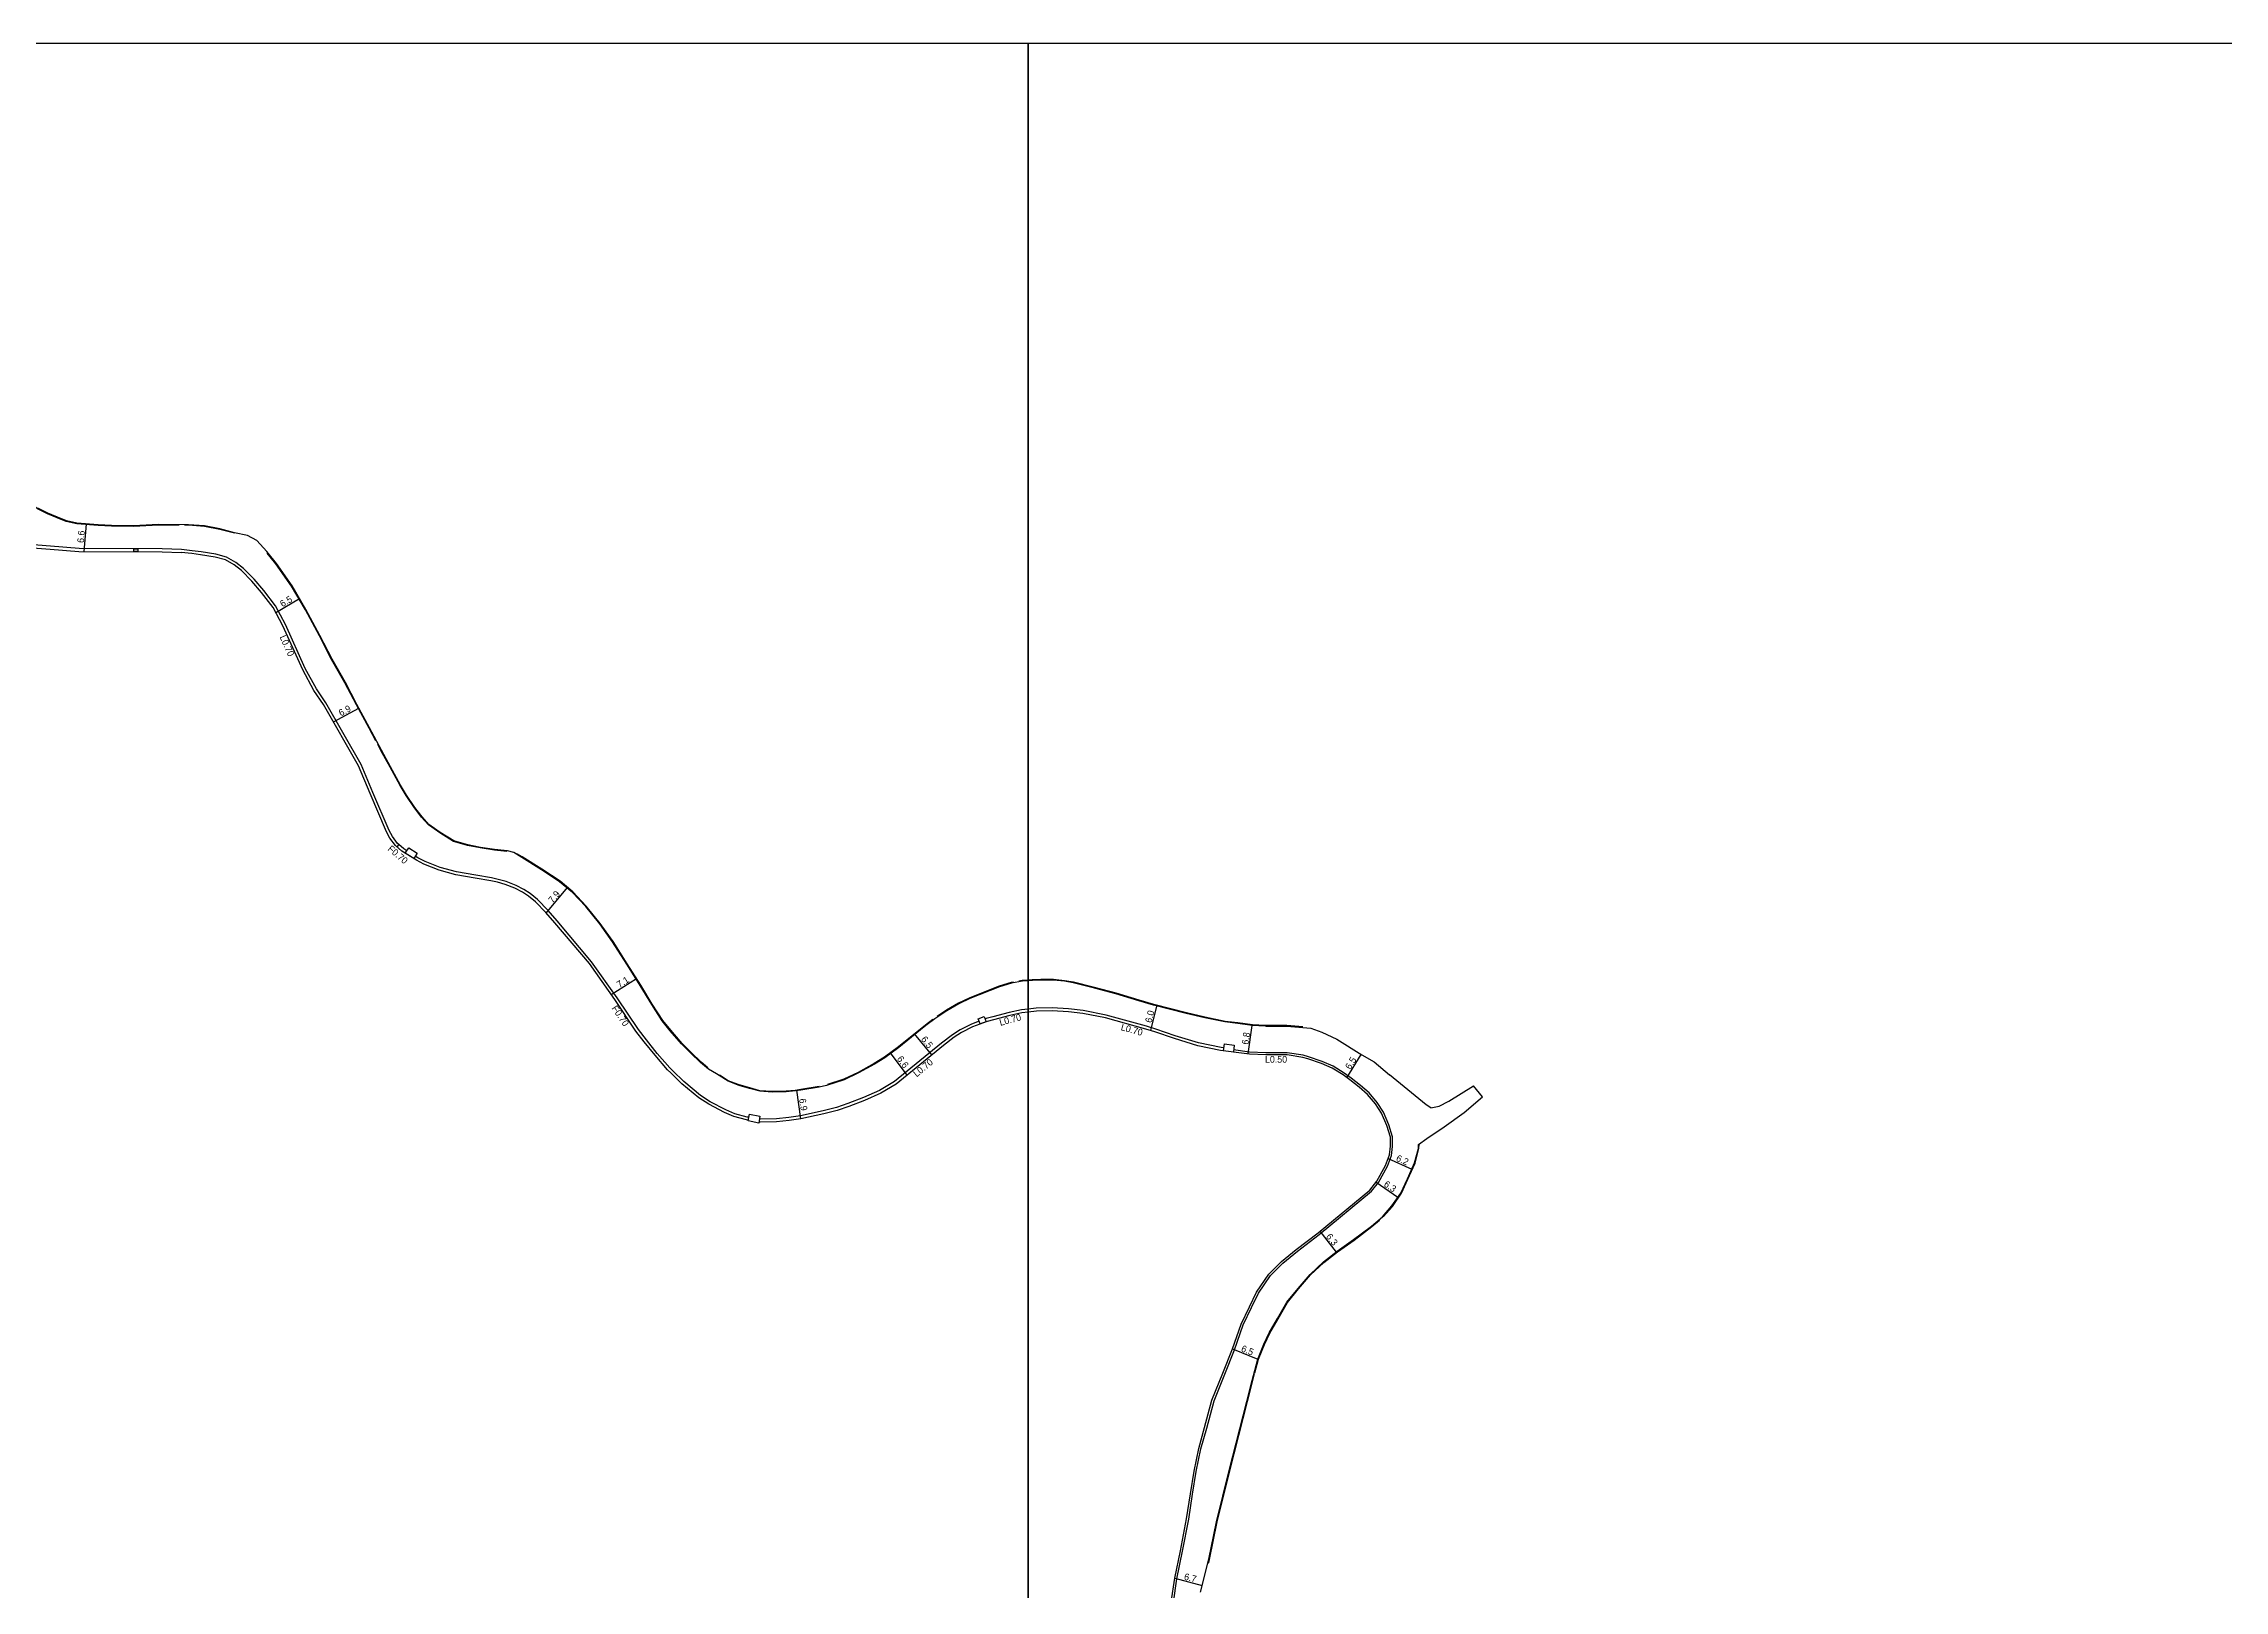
# Model space of a CAD drawing. Header units: metres. Extents: x -26400 to -24800, y -81000 to -78000.
# Drawn here: x -25833 to -25317, y -78366 to -78000 of the extents above; entities that cross this region are included whole.
import ezdxf

# ---------------------------------------------------------------- set-up
doc = ezdxf.new("R2010")
doc.units = ezdxf.units.M
doc.header["$LTSCALE"] = 2.5
for name, color, linetype in [('側溝・桝', 7, 'Continuous'), ('図郭', 7, 'Continuous'), ('幅員', 7, 'Continuous'), ('歩道・分離帯・安全施設', 7, 'Continuous'), ('道路', 7, 'Continuous')]:
    doc.layers.add(name, color=color, linetype=linetype)
doc.styles.get("Standard").update_dxf_attribs({"font": ''})
doc.styles.get('Standard').set_extended_font_data('@MS PGothic')

msp = doc.modelspace()

# ---------------------------------------------------------------- linework, layer by layer
at = {"layer": '側溝・桝'}
for points in [[(-25749.13, -78189.73), (-25749.42, -78189.48), (-25750.63, -78187.86), (-25751.4, -78186.42), (-25755.26, -78177.39), (-25758.05, -78170.77), (-25766.38, -78156.18), (-25768.66, -78152.89), (-25771.28, -78148.05), (-25775.94, -78137.59), (-25778.34, -78133.2), (-25781.12, -78129.59), (-25783.42, -78126.89), (-25785.89, -78124.34), (-25787.73, -78122.93), (-25789.94, -78121.66), (-25792.5, -78120.97), (-25795.98, -78120.39), (-25798.08, -78120.14), (-25800.61, -78119.82), (-25805.2, -78119.67), (-25824.87, -78119.65), (-25831.67, -78119.08), (-25836.63, -78118.69)], [(-25749.13, -78189.73), (-25749.59, -78190.26)], [(-25747.22, -78191.21), (-25747.97, -78190.73), (-25749.13, -78189.73)], [(-25730.89, -78197.02), (-25735.48, -78196.21), (-25739.35, -78195.15), (-25742.9, -78193.73), (-25744.6, -78192.86), (-25745.22, -78192.47)], [(-25666.22, -78254.37), (-25666.62, -78254.3), (-25669.52, -78253.51), (-25671.68, -78252.6), (-25675.33, -78250.67), (-25677.65, -78249.19), (-25681.62, -78245.88), (-25684.2, -78243.36), (-25684.93, -78242.64), (-25687.89, -78239.22), (-25690.42, -78236.03), (-25692.37, -78233.54), (-25697.37, -78226.07), (-25703.44, -78217.5), (-25711.6, -78207.85), (-25713.75, -78205.39), (-25716.3, -78202.76), (-25717.97, -78201.37), (-25719.52, -78200.39), (-25721.36, -78199.46), (-25723.72, -78198.52), (-25725.59, -78198), (-25727.18, -78197.65), (-25730.89, -78197.02)], [(-25600, -78228.75), (-25601.62, -78228.94), (-25604.57, -78229.52), (-25608.39, -78230.56), (-25609.97, -78230.96), (-25610.23, -78231.06)], [(-25553.63, -78237.9), (-25554.34, -78237.81), (-25559.7, -78236.75), (-25565.18, -78235.04), (-25569.77, -78233.45), (-25571.99, -78232.78), (-25581.52, -78230.14), (-25586.97, -78229.06), (-25590.46, -78228.64), (-25594.34, -78228.45), (-25598.12, -78228.54), (-25600, -78228.75)], [(-25611.64, -78231.58), (-25613.47, -78232.27), (-25616.15, -78233.63), (-25617.99, -78234.79), (-25620.56, -78236.8), (-25631.67, -78245.92), (-25635.28, -78248), (-25639.05, -78249.71), (-25642.73, -78251.13), (-25645.44, -78252.08), (-25648.59, -78252.86), (-25654, -78254.02), (-25656.74, -78254.45), (-25659.68, -78254.76), (-25663.44, -78254.84), (-25663.69, -78254.79)], [(-25565.63, -78369.3), (-25564.79, -78363.67), (-25563.47, -78357.14), (-25562, -78349.57), (-25561.07, -78343.64), (-25560.25, -78338.27), (-25559.13, -78332.92), (-25557.74, -78328), (-25556, -78321.56), (-25553.43, -78315.18), (-25551.18, -78309.43), (-25549.07, -78303.53), (-25547.15, -78299.45), (-25545.49, -78296.04), (-25542.63, -78291.85), (-25539.66, -78288.89), (-25536.19, -78286.08), (-25531.07, -78282.13), (-25518.68, -78271.9), (-25517.05, -78269.82), (-25514.88, -78265.91), (-25513.97, -78263.39), (-25513.71, -78261.27), (-25513.68, -78259.01), (-25514.57, -78256.12), (-25515.87, -78253.16), (-25517.37, -78250.88), (-25519.26, -78248.6), (-25521.29, -78246.82), (-25523.53, -78245.1), (-25525.15, -78243.89), (-25527.76, -78242.27), (-25530.39, -78241.15), (-25533.64, -78240.03), (-25534.85, -78239.67), (-25538.64, -78239.09), (-25543.72, -78239.06), (-25547.56, -78238.9), (-25551.35, -78238.4)], [(-25666.39, -78255.23), (-25666.08, -78253.64), (-25663.56, -78254.13), (-25663.87, -78255.72)]]:
    msp.add_lwpolyline(points, dxfattribs=at)
for points in [[(-25810.99, -78120.36), (-25811.88, -78120.36), (-25811.88, -78119.66), (-25810.98, -78119.66)], [(-25745.6, -78193.06), (-25747.59, -78191.8), (-25746.77, -78190.49), (-25744.77, -78191.76)], [(-25609.98, -78231.71), (-25611.39, -78232.24), (-25611.85, -78231.02), (-25610.44, -78230.49)], [(-25551.41, -78238.9), (-25553.73, -78238.6), (-25553.52, -78236.99), (-25551.2, -78237.3)], [(-25663.87, -78255.72), (-25666.39, -78255.23), (-25666.08, -78253.64), (-25663.56, -78254.13)]]:
    msp.add_lwpolyline(points, close=True, dxfattribs=at)
at = {"layer": '図郭'}
for points in [[(-26400, -78600), (-25600, -78600), (-25600, -78000), (-26400, -78000)], [(-25600, -78600), (-24800, -78600), (-24800, -78000), (-25600, -78000)]]:
    msp.add_lwpolyline(points, close=True, dxfattribs=at)
at = {"layer": '幅員', "flags": 128}
for points in [[(-25823.63, -78120.35), (-25823.13, -78113.82)], [(-25778.28, -78134.77), (-25772.65, -78131.48)], [(-25764.62, -78160.67), (-25758.58, -78157.42)], [(-25714.18, -78205.97), (-25709.13, -78199.96)], [(-25698.79, -78225.28), (-25692.79, -78221.51)], [(-25571, -78233.81), (-25569.51, -78228.01)], [(-25547.93, -78239.35), (-25546.93, -78232.62)], [(-25628.71, -78244.39), (-25632.63, -78239.07)], [(-25622.87, -78239.59), (-25626.93, -78234.58)], [(-25524.51, -78244.99), (-25521.11, -78239.45)], [(-25653.87, -78254.71), (-25654.86, -78247.93)], [(-25514.76, -78264.11), (-25509.15, -78266.62)], [(-25517.6, -78269.73), (-25512.43, -78273.29)], [(-25530.92, -78281.36), (-25527.06, -78286.28)], [(-25551.65, -78309.25), (-25545.62, -78311.69)], [(-25565.28, -78363.58), (-25558.82, -78365.26)]]:
    msp.add_lwpolyline(points, dxfattribs=at)
at = {"layer": '歩道・分離帯・安全施設'}
for points in [[(-25801.17, -78114.11), (-25806.05, -78114.08), (-25811.95, -78114.36), (-25817.23, -78114.32), (-25820.35, -78114.18), (-25825.42, -78113.79), (-25827.91, -78113.24), (-25830.07, -78112.33), (-25832.37, -78111.39), (-25834.74, -78110.18), (-25837.08, -78108.33), (-25839.36, -78106.05), (-25841.49, -78103.34), (-25843.25, -78100.51), (-25844.39, -78097.91), (-25845.02, -78095.7), (-25845.43, -78092.53), (-25845.48, -78088.88), (-25845.06, -78084.92), (-25844.81, -78081.34), (-25844.61, -78077.82), (-25844.35, -78074.67), (-25844.5, -78073.71)], [(-25788.05, -78116.01), (-25791.53, -78115.1), (-25795.16, -78114.38), (-25798.95, -78114.12), (-25799.89, -78114.12)], [(-25754.56, -78165.21), (-25756.19, -78162.18), (-25759.17, -78156.63), (-25761.91, -78151.43), (-25765.04, -78145.89), (-25767.94, -78140.28), (-25771.26, -78134.16), (-25774.56, -78128.53), (-25778.24, -78123.22), (-25780.29, -78120.74)], [(-25723.51, -78191.36), (-25726.48, -78191.04), (-25729.83, -78190.56), (-25732.83, -78190), (-25736.19, -78189), (-25739.44, -78187), (-25742.1, -78185.1), (-25743.74, -78183.28), (-25745.43, -78181.08), (-25747.39, -78178.09), (-25748.83, -78175.74), (-25751.21, -78171.39), (-25753.35, -78167.46), (-25754.13, -78166.01)], [(-25675.89, -78242.62), (-25677.52, -78241.29), (-25679.89, -78238.98), (-25682.03, -78236.85), (-25684.71, -78233.75), (-25686.61, -78231.44), (-25689.08, -78227.58), (-25691.8, -78223.09), (-25695.01, -78218), (-25698.36, -78212.73), (-25701.41, -78208.46), (-25704.74, -78204.31), (-25707.91, -78200.98), (-25710.93, -78198.44), (-25715.22, -78195.59), (-25719.93, -78192.65), (-25721.13, -78191.93)], [(-25603.52, -78222.34), (-25604.02, -78222.43), (-25606.89, -78223.27), (-25613.88, -78226.04), (-25616.5, -78227.32), (-25619.39, -78229.02), (-25621.55, -78230.46)], [(-25600, -78221.85), (-25601.43, -78221.98), (-25602.26, -78222.13)], [(-25534.96, -78232.92), (-25538.76, -78232.61), (-25543.7, -78232.6), (-25543.77, -78232.61), (-25546.92, -78232.47), (-25550.34, -78231.97), (-25553.39, -78231.63), (-25558.16, -78230.68), (-25562.53, -78229.65), (-25570.29, -78227.65), (-25573.75, -78226.63), (-25579.21, -78224.98), (-25584.28, -78223.64), (-25589.32, -78222.34), (-25591.42, -78222), (-25593.99, -78221.74), (-25597.01, -78221.71), (-25599.05, -78221.77), (-25600, -78221.85)], [(-25622.63, -78231.21), (-25624.39, -78232.52), (-25630.77, -78237.7), (-25634.08, -78240.14), (-25636.48, -78241.65), (-25640.29, -78243.72), (-25643.66, -78245.32), (-25647.53, -78246.61)], [(-25649.56, -78247.04), (-25653.88, -78247.79), (-25655.2, -78247.98), (-25657.36, -78248.15), (-25660.68, -78248.24), (-25663.58, -78248.06), (-25665.99, -78247.4), (-25668.47, -78246.7), (-25671.07, -78245.7), (-25673.16, -78244.37)], [(-25515.92, -78277.95), (-25513.74, -78275.46), (-25511.61, -78272.37), (-25510.05, -78269), (-25508.35, -78265.2), (-25507.44, -78261.76), (-25507.39, -78260.83)], [(-25546.34, -78314.91), (-25545.46, -78311.69), (-25544.04, -78308.19), (-25542.77, -78305.53), (-25540.8, -78302.09), (-25538.59, -78298.23), (-25535.99, -78295.02), (-25533.14, -78291.68), (-25529.96, -78288.74), (-25526.72, -78286.2), (-25522.83, -78283.47), (-25518.61, -78280.27), (-25516.77, -78278.7)], [(-25557.29, -78359.96), (-25557.07, -78359.12), (-25555.24, -78350.23), (-25552.26, -78338.09), (-25548.08, -78321.72), (-25546.84, -78316.72), (-25546.41, -78315.16)]]:
    msp.add_lwpolyline(points, dxfattribs=at)
at = {"layer": '道路'}
for points in [[(-25855.47, -78071.28), (-25853.04, -78075.2), (-25852.45, -78076.58), (-25852.01, -78078.28), (-25851.48, -78081.04), (-25851.37, -78082.57), (-25852.1, -78089.27), (-25852.56, -78094.54), (-25852.62, -78096.35), (-25852.42, -78097.69), (-25852.01, -78099), (-25850.85, -78102.07), (-25849.62, -78105.43), (-25848.83, -78107.34), (-25847.67, -78109.4), (-25846.28, -78111.13), (-25840.47, -78116.15), (-25838.59, -78118.15), (-25836.88, -78119.37), (-25831.73, -78119.78), (-25824.9, -78120.35), (-25805.21, -78120.37), (-25800.67, -78120.52)], [(-25649.54, -78247.19), (-25653.85, -78247.93), (-25655.18, -78248.13), (-25657.35, -78248.3), (-25660.68, -78248.39), (-25663.6, -78248.21), (-25666.03, -78247.54), (-25668.52, -78246.84), (-25671.14, -78245.84), (-25673.9, -78244.08), (-25675.73, -78242.95), (-25677.62, -78241.4), (-25679.99, -78239.08), (-25682.14, -78236.95), (-25684.82, -78233.85), (-25686.73, -78231.53), (-25689.21, -78227.65), (-25691.93, -78223.17), (-25695.13, -78218.08), (-25698.49, -78212.81), (-25701.53, -78208.55), (-25704.86, -78204.4), (-25708.01, -78201.09), (-25711.02, -78198.56), (-25715.3, -78195.71), (-25720.01, -78192.78), (-25721.86, -78191.66), (-25723.35, -78191.23), (-25726.46, -78190.89), (-25729.81, -78190.41), (-25732.79, -78189.85), (-25736.13, -78188.87), (-25739.35, -78186.88), (-25742, -78184.98), (-25743.62, -78183.18), (-25745.31, -78180.99), (-25747.27, -78178.01), (-25748.7, -78175.67), (-25751.07, -78171.32), (-25753.21, -78167.38), (-25756.06, -78162.11), (-25759.04, -78156.56), (-25761.78, -78151.36), (-25764.91, -78145.82), (-25767.81, -78140.21), (-25771.13, -78134.08), (-25774.43, -78128.45), (-25778.12, -78123.13), (-25780.43, -78120.33), (-25782.78, -78117.7), (-25784.94, -78116.51), (-25788.02, -78115.87), (-25791.49, -78114.95), (-25795.14, -78114.23), (-25798.95, -78113.97), (-25806.05, -78113.93), (-25811.96, -78114.21), (-25817.22, -78114.18), (-25820.34, -78114.04), (-25825.39, -78113.64), (-25827.86, -78113.09), (-25830.01, -78112.19), (-25832.31, -78111.25), (-25834.66, -78110.05)], [(-25771.9, -78148.35), (-25776.57, -78137.9), (-25778.93, -78133.58), (-25781.67, -78130.03), (-25783.94, -78127.36), (-25786.36, -78124.86), (-25788.12, -78123.51), (-25790.21, -78122.31), (-25792.65, -78121.65), (-25796.08, -78121.09), (-25798.17, -78120.83), (-25800.67, -78120.52)], [(-25731.01, -78197.71), (-25735.63, -78196.89), (-25739.57, -78195.82), (-25743.19, -78194.37), (-25744.95, -78193.47), (-25748.39, -78191.29), (-25749.94, -78189.96), (-25751.22, -78188.23), (-25752.03, -78186.72), (-25755.9, -78177.67), (-25758.68, -78171.08), (-25766.97, -78156.56), (-25769.26, -78153.26), (-25771.9, -78148.35)], [(-25653.87, -78254.71), (-25656.65, -78255.15), (-25659.64, -78255.46), (-25663.49, -78255.54), (-25663.82, -78255.48), (-25663.87, -78255.72), (-25666.39, -78255.23), (-25666.35, -78255.06), (-25666.77, -78254.98), (-25669.75, -78254.18), (-25671.98, -78253.23), (-25675.68, -78251.27), (-25678.06, -78249.76), (-25682.09, -78246.4), (-25684.69, -78243.86), (-25685.44, -78243.12), (-25688.43, -78239.67), (-25690.97, -78236.46), (-25692.94, -78233.95), (-25697.95, -78226.46), (-25703.99, -78217.93), (-25712.13, -78208.31), (-25714.27, -78205.86), (-25716.77, -78203.28), (-25718.39, -78201.94), (-25719.86, -78201), (-25721.65, -78200.1), (-25723.94, -78199.19), (-25725.76, -78198.68), (-25727.31, -78198.34), (-25731.01, -78197.71)], [(-25600, -78222.01), (-25601.41, -78222.13), (-25603.99, -78222.57), (-25606.84, -78223.42), (-25613.82, -78226.18), (-25616.43, -78227.45), (-25619.31, -78229.14), (-25622.17, -78231.06), (-25624.3, -78232.64), (-25630.68, -78237.82), (-25634, -78240.27), (-25636.4, -78241.78), (-25640.22, -78243.86), (-25643.6, -78245.46), (-25647.82, -78246.86), (-25649.54, -78247.19)], [(-25558.2, -78230.83), (-25562.57, -78229.79), (-25570.33, -78227.8), (-25573.79, -78226.77), (-25579.25, -78225.13), (-25584.32, -78223.78), (-25589.35, -78222.48), (-25591.44, -78222.15), (-25594, -78221.89), (-25597.01, -78221.86), (-25599.04, -78221.92), (-25600, -78222.01)], [(-25514.46, -78263.26), (-25514.21, -78261.23), (-25514.18, -78259.08), (-25515.04, -78256.29), (-25516.31, -78253.4), (-25517.77, -78251.17), (-25519.62, -78248.96), (-25521.61, -78247.21), (-25523.83, -78245.5), (-25525.43, -78244.3), (-25527.99, -78242.71), (-25530.57, -78241.62), (-25533.8, -78240.51), (-25534.96, -78240.16), (-25538.68, -78239.59), (-25543.73, -78239.56), (-25547.6, -78239.4), (-25554.45, -78238.5), (-25559.87, -78237.43), (-25565.39, -78235.71), (-25569.99, -78234.12), (-25572.19, -78233.45), (-25581.68, -78230.82), (-25587.08, -78229.76), (-25590.51, -78229.34), (-25594.35, -78229.15), (-25598.08, -78229.24), (-25600, -78229.46)], [(-25600, -78229.46), (-25601.51, -78229.63), (-25604.41, -78230.21), (-25608.21, -78231.24), (-25609.76, -78231.63), (-25613.19, -78232.91), (-25615.8, -78234.24), (-25617.59, -78235.36), (-25620.12, -78237.34), (-25631.27, -78246.49), (-25634.96, -78248.62), (-25638.78, -78250.35), (-25642.49, -78251.79), (-25645.24, -78252.75), (-25648.43, -78253.54), (-25653.87, -78254.71)], [(-25543.7, -78232.75), (-25543.77, -78232.76), (-25546.93, -78232.62), (-25550.36, -78232.12), (-25553.41, -78231.78), (-25558.2, -78230.83)], [(-25543.7, -78232.75), (-25538.76, -78232.76), (-25533.05, -78233.22), (-25530.46, -78234.17), (-25526.92, -78235.89), (-25520.95, -78239.55), (-25518.05, -78241.25), (-25514.41, -78244.3)], [(-25504.65, -78252.14), (-25505.77, -78251.43), (-25514.41, -78244.3)], [(-25504.65, -78252.14), (-25502.68, -78251.73), (-25500.35, -78250.51), (-25494.56, -78246.93)], [(-25492.41, -78249.52), (-25494.56, -78246.93)]]:
    msp.add_lwpolyline(points, dxfattribs=at)
at = {"layer": '道路', "flags": 128}
for points in [[(-25507.54, -78260.82), (-25505.61, -78259.39), (-25501.48, -78256.64), (-25496.75, -78253.2), (-25492.41, -78249.52)], [(-25565.28, -78363.58), (-25563.96, -78357.04), (-25562.49, -78349.48), (-25561.57, -78343.56), (-25560.74, -78338.18), (-25559.61, -78332.8), (-25558.22, -78327.86), (-25556.48, -78321.4), (-25553.89, -78315), (-25551.65, -78309.25), (-25549.53, -78303.34), (-25547.6, -78299.24), (-25545.93, -78295.79), (-25543.02, -78291.53), (-25539.99, -78288.52), (-25536.5, -78285.69), (-25531.36, -78281.73), (-25519.12, -78271.65), (-25517.44, -78269.52), (-25515.35, -78265.76), (-25514.46, -78263.26)], [(-25559.24, -78366.87), (-25557.22, -78359.08), (-25555.39, -78350.2), (-25552.41, -78338.05), (-25548.22, -78321.68), (-25546.98, -78316.68), (-25545.6, -78311.64), (-25544.18, -78308.13), (-25542.9, -78305.46), (-25540.93, -78302.01), (-25538.72, -78298.14), (-25536.1, -78294.93), (-25533.25, -78291.58), (-25530.06, -78288.63), (-25526.81, -78286.08), (-25522.92, -78283.35), (-25518.71, -78280.16), (-25516.08, -78277.91), (-25513.86, -78275.37), (-25511.74, -78272.3), (-25510.18, -78268.94), (-25508.49, -78265.15), (-25507.59, -78261.74), (-25507.54, -78260.82)], [(-25567.68, -78380.31), (-25566.94, -78375.92), (-25566.13, -78369.23), (-25565.28, -78363.58)]]:
    msp.add_lwpolyline(points, dxfattribs=at)

# ---------------------------------------------------------------- texts
at = {"layer": '側溝・桝'}
for s, rotation, p in [('L0.70', 294.0502, (-25777.4, -78140.57)), ('F0.70', 319.298, (-25751.9, -78191)), ('F0.70', 303.7937, (-25698.78, -78228.54)), ('L0.70', 15.1513, (-25606.6, -78232.72)), ('L0.70', 344.4697, (-25578.2, -78233.7)), ('L0.70', 39.3645, (-25626.45, -78244.93)), ('L0.50', 359.6732, (-25543.93, -78241.41))]:
    msp.add_text(s, height=1.6, rotation=rotation, dxfattribs=at).set_placement(p)
at = {"layer": '幅員'}
for s, rotation, p in [('6.6', 85.5718, (-25823.73, -78118.33)), ('6.5', 30.394, (-25776.69, -78133.56)), ('6.9', 28.2588, (-25762.84, -78159.42)), ('7.9', 49.9945, (-25712.65, -78203.77)), ('7.1', 32.1629, (-25696.86, -78223.77)), ('6.0', 75.5749, (-25570.82, -78232.1)), ('6.8', 81.5914, (-25547.86, -78237.22)), ('6.5', 309.0594, (-25625.51, -78235.94)), ('6.6', 306.3922, (-25631.22, -78240.56)), ('6.5', 58.4494, (-25523.69, -78243.18)), ('6.9', 278.2812, (-25654.3, -78250.02)), ('6.2', 335.9647, (-25513.02, -78264.62)), ('6.3', 325.4166, (-25515.93, -78270.58)), ('6.3', 308.105, (-25529.58, -78282.66)), ('6.5', 337.9738, (-25549.72, -78309.76)), ('6.7', 345.4318, (-25563.21, -78363.86))]:
    msp.add_text(s, height=1.6, rotation=rotation, dxfattribs=at).set_placement(p)

doc.saveas('drawing.dxf')
